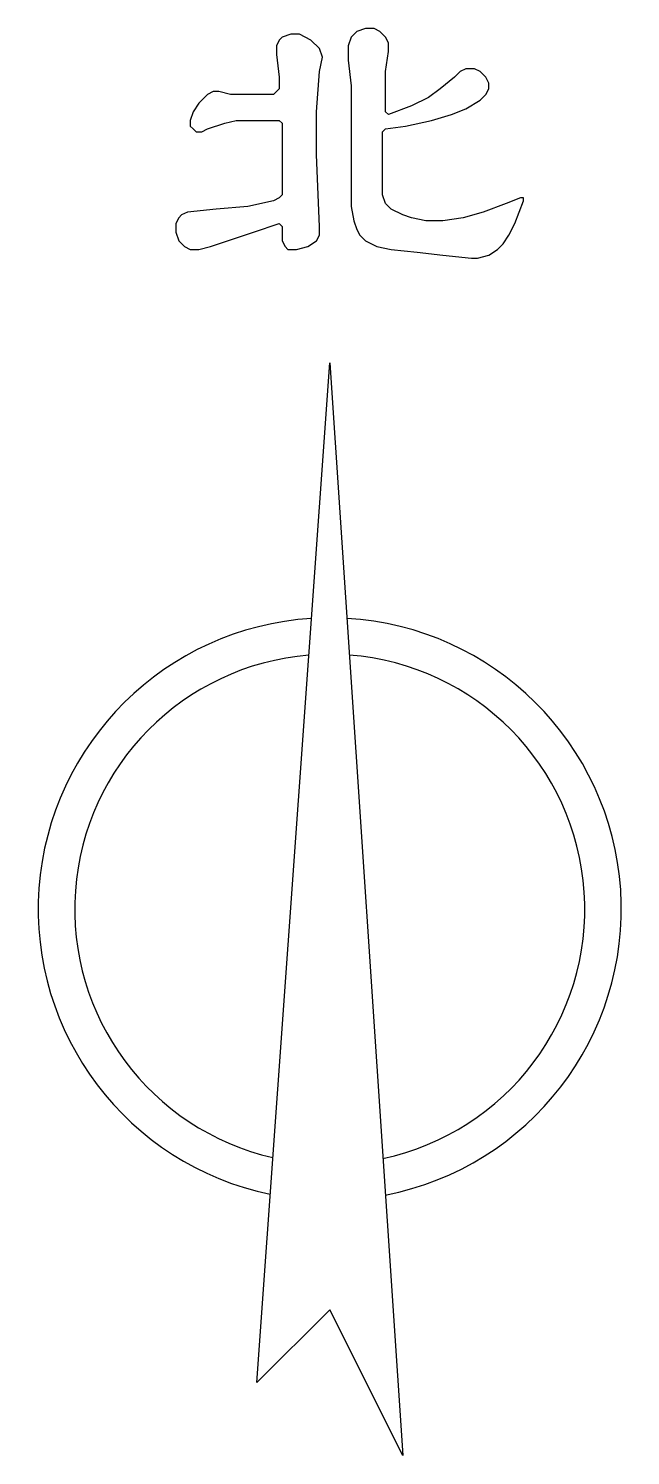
# Model space of a CAD drawing. Extents: x -42728 to 99010, y -18674 to 47645.
# Drawn here: x 62388 to 64039, y -7944 to -4027 of the extents above; entities that cross this region are included whole.
import ezdxf

# ---------------------------------------------------------------- set-up
doc = ezdxf.new("R2010")
doc.units = 0
doc.header["$LTSCALE"] = 100
doc.header["$MEASUREMENT"] = 0
doc.layers.get('0').update_dxf_attribs({"linetype": 'CONTINUOUS'})

# ---------------------------------------------------------------- blocks, each defined once
blk = doc.blocks.new('A$C2EFE176C')
for p, q in [((895.2, 3916.5), (871.6, 3908.6)), ((903.1, 3916.5), (895.2, 3916.5)), ((918.8, 3916.5), (903.1, 3916.5)), ((934.6, 3908.6), (918.8, 3916.5)), ((659, 3885), (651.1, 3869.2)), ((666.9, 3892.8), (659, 3885)), ((690.5, 3900.7), (666.9, 3892.8)), ((714.1, 3900.7), (690.5, 3900.7)), ((745.6, 3885), (714.1, 3900.7)), ((769.2, 3861.3), (745.6, 3885)), ((855.9, 3892.8), (848, 3869.2)), ((871.6, 3908.6), (855.9, 3892.8)), ((950.3, 3892.8), (934.6, 3908.6)), ((958.2, 3877.1), (950.3, 3892.8)), ((651.1, 3869.2), (651.1, 3845.6)), ((651.1, 3845.6), (659, 3782.6)), ((777.1, 3837.7), (769.2, 3861.3)), ((848, 3869.2), (848, 3829.9)), ((950.3, 3798.4), (958.2, 3853.5)), ((958.2, 3853.5), (958.2, 3877.1)), ((769.2, 3798.4), (777.1, 3837.7)), ((848, 3829.9), (855.9, 3759)), ((1170.8, 3806.2), (1155.1, 3798.4)), ((1194.4, 3806.2), (1170.8, 3806.2)), ((1210.2, 3798.4), (1194.4, 3806.2)), ((659, 3782.6), (659, 3751.1)), ((761.4, 3688.1), (769.2, 3798.4)), ((950.3, 3696), (950.3, 3798.4)), ((1139.3, 3782.6), (1099.9, 3751.1)), ((1155.1, 3798.4), (1139.3, 3782.6)), ((1225.9, 3782.6), (1210.2, 3798.4)), ((1233.8, 3766.9), (1225.9, 3782.6)), ((1233.8, 3751.1), (1233.8, 3766.9)), ((462.2, 3735.4), (438.5, 3711.7)), ((477.9, 3743.2), (462.2, 3735.4)), ((493.6, 3743.2), (477.9, 3743.2)), ((525.1, 3735.4), (493.6, 3743.2)), ((643.3, 3735.4), (525.1, 3735.4)), ((651.1, 3743.2), (643.3, 3735.4)), ((659, 3751.1), (651.1, 3743.2)), ((855.9, 3759), (855.9, 3656.6)), ((1068.5, 3727.5), (1021.2, 3703.9)), ((1099.9, 3751.1), (1068.5, 3727.5)), ((1210.2, 3719.6), (1225.9, 3735.4)), ((1225.9, 3735.4), (1233.8, 3751.1)), ((422.8, 3688.1), (414.9, 3664.5)), ((438.5, 3711.7), (422.8, 3688.1)), ((761.4, 3570), (761.4, 3688.1)), ((950.3, 3688.1), (950.3, 3696)), ((958.2, 3680.2), (950.3, 3688.1)), ((1021.2, 3703.9), (958.2, 3680.2)), ((1131.4, 3680.2), (1170.8, 3696)), ((1170.8, 3696), (1210.2, 3719.6)), ((414.9, 3664.5), (414.9, 3648.7)), ((414.9, 3648.7), (422.8, 3640.9)), ((462.2, 3640.9), (509.4, 3656.6)), ((509.4, 3656.6), (540.9, 3664.5)), ((540.9, 3664.5), (659, 3664.5)), ((659, 3664.5), (666.9, 3656.6)), ((666.9, 3656.6), (666.9, 3640.9)), ((855.9, 3656.6), (855.9, 3428.3)), ((950.3, 3640.9), (1005.5, 3648.7)), ((1005.5, 3648.7), (1076.3, 3664.5)), ((1076.3, 3664.5), (1131.4, 3680.2)), ((422.8, 3640.9), (430.7, 3633)), ((430.7, 3633), (446.4, 3633)), ((446.4, 3633), (462.2, 3640.9)), ((666.9, 3640.9), (666.9, 3459.8)), ((942.5, 3633), (950.3, 3640.9)), ((942.5, 3459.8), (942.5, 3633)), ((769.2, 3373.2), (761.4, 3570)), ((659, 3451.9), (643.3, 3444)), ((666.9, 3459.8), (659, 3451.9)), ((950.3, 3436.1), (942.5, 3459.8)), ((1320.4, 3451.9), (1281, 3436.1)), ((1328.3, 3451.9), (1320.4, 3451.9)), ((1328.3, 3444), (1328.3, 3451.9)), ((407, 3412.5), (391.3, 3404.7)), ((485.8, 3420.4), (407, 3412.5)), ((572.4, 3428.3), (485.8, 3420.4)), ((643.3, 3444), (572.4, 3428.3)), ((855.9, 3428.3), (863.7, 3388.9)), ((966.1, 3420.4), (950.3, 3436.1)), ((997.6, 3404.7), (966.1, 3420.4)), ((1218.1, 3412.5), (1162.9, 3396.8)), ((1281, 3436.1), (1218.1, 3412.5)), ((1304.7, 3381), (1328.3, 3444)), ((383.4, 3396.8), (375.5, 3381)), ((375.5, 3381), (375.5, 3357.4)), ((391.3, 3404.7), (383.4, 3396.8)), ((588.1, 3357.4), (659, 3381)), ((659, 3381), (666.9, 3373.2)), ((666.9, 3373.2), (666.9, 3333.8)), ((769.2, 3349.5), (769.2, 3373.2)), ((863.7, 3388.9), (871.6, 3365.3)), ((1021.2, 3396.8), (997.6, 3404.7)), ((1060.6, 3388.9), (1021.2, 3396.8)), ((1107.8, 3388.9), (1060.6, 3388.9)), ((1162.9, 3396.8), (1107.8, 3388.9)), ((1288.9, 3349.5), (1304.7, 3381)), ((375.5, 3357.4), (383.4, 3333.8)), ((383.4, 3333.8), (399.2, 3318)), ((470, 3318), (517.3, 3333.8)), ((517.3, 3333.8), (588.1, 3357.4)), ((666.9, 3333.8), (674.8, 3318)), ((737.7, 3318), (761.4, 3333.8)), ((761.4, 3333.8), (769.2, 3349.5)), ((871.6, 3365.3), (879.5, 3349.5)), ((879.5, 3349.5), (895.2, 3333.8)), ((895.2, 3333.8), (926.7, 3318)), ((1273.2, 3325.9), (1288.9, 3349.5)), ((399.2, 3318), (414.9, 3310.2)), ((414.9, 3310.2), (438.5, 3310.2)), ((438.5, 3310.2), (470, 3318)), ((674.8, 3318), (682.6, 3310.2)), ((682.6, 3310.2), (706.2, 3310.2)), ((706.2, 3310.2), (737.7, 3318)), ((926.7, 3318), (966.1, 3310.2)), ((966.1, 3310.2), (1037, 3302.3)), ((1037, 3302.3), (1107.8, 3294.4)), ((1107.8, 3294.4), (1186.6, 3286.5)), ((1202.3, 3286.5), (1233.8, 3294.4)), ((1233.8, 3294.4), (1257.4, 3310.2)), ((1257.4, 3310.2), (1273.2, 3325.9)), ((1186.6, 3286.5), (1202.3, 3286.5)), ((597.5, 200), (797.5, 2999)), ((797.5, 2999), (997.5, 0)), ((797.5, 400), (597.5, 200)), ((997.5, 0), (797.5, 400))]:
    blk.add_line(p, q)
for radius, start, end in [(799.5, 93.5949, 258.2309), (799.5, 280.9846, 86.6461), (699.5, 94.7013, 257.1246), (699.5, 282.0161, 85.6146)]:
    blk.add_arc((797.5, 1499.5), radius, start, end)

msp = doc.modelspace()

# ---------------------------------------------------------------- block references
msp.add_blockref('A$C2EFE176C', (62416.88013, -7943.82113))

doc.saveas('drawing.dxf')
